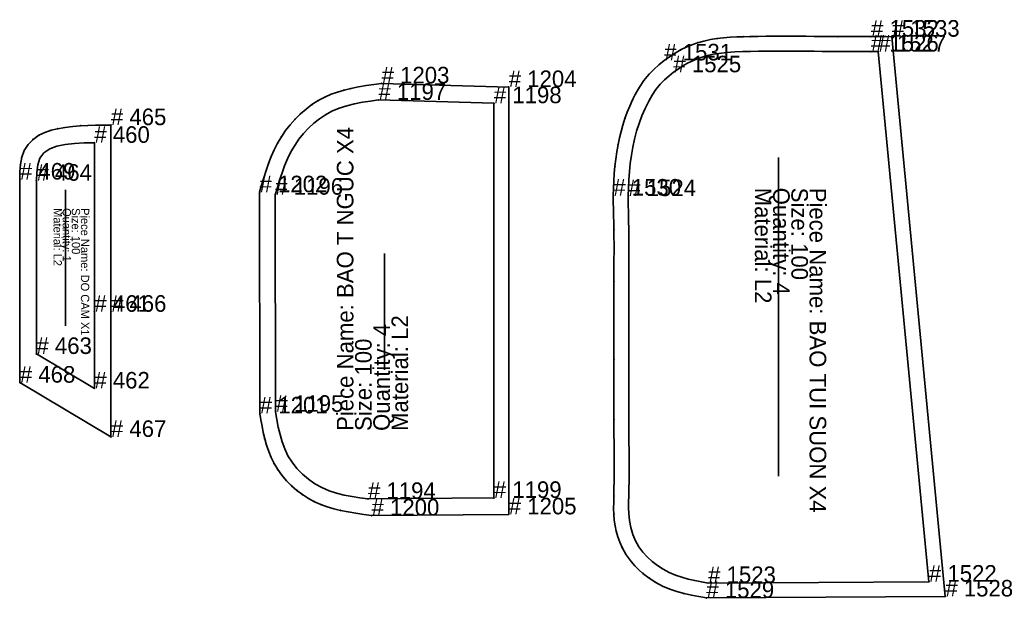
# Model space of a CAD drawing. Header units: metres. Extents: x 0 to 14781, y -73 to 3955.
# Drawn here: x 6690 to 7288, y 255 to 604 of the extents above; entities that cross this region are included whole.
import ezdxf

# ---------------------------------------------------------------- set-up
doc = ezdxf.new("R2010")
doc.units = ezdxf.units.M

# ---------------------------------------------------------------- blocks, each defined once
blk = doc.blocks.new('15')
at = {"layer": '1'}
blk.add_lwpolyline([(6744.45, 540.92), (6744.5, 428.22), (6744.43, 352.66), (6689.51, 385.43), (6689.52, 508.06), (6689.56, 512.67), (6689.86, 517.18), (6690.64, 521.52), (6692.16, 525.59), (6694.46, 529.15), (6697.47, 532.26), (6700.98, 534.78), (6704.58, 536.55), (6708.37, 537.82), (6712.27, 538.75), (6716.82, 539.56), (6721.39, 540.13), (6725.97, 540.52), (6730.58, 540.75), (6735.2, 540.87), (6739.82, 540.91)], close=True, dxfattribs=at)
at = {"layer": '14'}
blk.add_lwpolyline([(6734.46, 530.22), (6734.5, 428.22), (6734.46, 381.9), (6699.51, 402.75), (6699.52, 507.31), (6699.72, 512.28), (6700.29, 516.94), (6701.57, 520.96), (6704.02, 524.27), (6707.5, 526.66), (6711.86, 528.29), (6716.9, 529.31), (6722.46, 529.87), (6728.38, 530.12)], close=True, dxfattribs=at)
at = {"layer": '2'}
for p in [(6744.45, 540.92), (6734.46, 530.22), (6689.52, 508.06), (6699.52, 507.31), (6734.5, 428.22), (6744.5, 428.22), (6699.51, 402.75), (6689.51, 385.43), (6734.46, 381.9), (6744.43, 352.66)]:
    blk.add_point(p, dxfattribs=at)
at = {"layer": '3'}
for p in [(6725.97, 540.52), (6700.98, 534.78), (6708.37, 537.82), (6712.27, 538.75), (6697.47, 532.26), (6690.64, 521.52), (6692.16, 525.59), (6689.86, 517.18)]:
    blk.add_point(p, dxfattribs=at)
at = {"layer": '4'}
for p in [(6734.5, 428.22, 7), (6744.5, 428.22, 7)]:
    blk.add_point(p, dxfattribs=at)
at = {"layer": '7'}
blk.add_line((6717, 501.89), (6717, 419.71), dxfattribs=at)
at = {"layer": '1'}
for s, p in [('Material: L2', (6709.85, 490.8)), ('Quantity: 1', (6715.35, 490.8)), ('Size: 100', (6720.85, 490.8)), ('Piece Name: DO CAM X1', (6726.35, 490.8))]:
    blk.add_text(s, height=5, rotation=270, dxfattribs=at).set_placement(p)
at = {"layer": '2'}
for s, p in [('# 465', (6744.45, 540.92)), ('# 460', (6734.46, 530.22)), ('# 469', (6689.52, 508.06)), ('# 464', (6699.52, 507.31)), ('# 461', (6734.5, 428.22)), ('# 466', (6744.5, 428.22)), ('# 463', (6699.51, 402.75)), ('# 468', (6689.51, 385.43)), ('# 462', (6734.46, 381.9)), ('# 467', (6744.43, 352.66))]:
    blk.add_text(s, height=10, dxfattribs=at).set_placement(p)
blk = doc.blocks.new('47')
at = {"layer": '1'}
blk.add_lwpolyline([(6901.7, 305.22), (6896.99, 305.86), (6892.29, 306.56), (6887.6, 307.35), (6882.94, 308.3), (6878.94, 309.29), (6875, 310.46), (6871.13, 311.86), (6867.37, 313.51), (6863.63, 315.52), (6860.04, 317.82), (6856.64, 320.39), (6853.42, 323.21), (6850.41, 326.25), (6847.63, 329.51), (6845.13, 332.96), (6842.93, 336.61), (6841.16, 340.18), (6839.65, 343.87), (6838.38, 347.66), (6837.31, 351.51), (6836.41, 355.33), (6835.64, 359.17), (6834.96, 363.03), (6834.31, 366.89), (6834.12, 500.37), (6835.39, 504.75), (6836.71, 509.12), (6838.1, 513.46), (6839.61, 517.77), (6841.24, 521.93), (6843.05, 526.02), (6845.06, 530.01), (6847.3, 533.86), (6849.8, 537.59), (6852.56, 541.14), (6855.54, 544.5), (6858.75, 547.67), (6862.17, 550.62), (6865.78, 553.33), (6869.58, 555.76), (6873.56, 557.88), (6877.33, 559.51), (6881.2, 560.89), (6885.16, 562.05), (6889.16, 563.02), (6893.79, 563.96), (6898.45, 564.75), (6903.12, 565.45), (6907.79, 566.1), (6984.5, 563.89), (6984.5, 305.92)], close=True, dxfattribs=at)
at = {"layer": '14'}
blk.add_lwpolyline([(6899.54, 315.21), (6894.73, 315.88), (6889.95, 316.64), (6885.23, 317.55), (6880.59, 318.71), (6876.07, 320.2), (6871.68, 322.09), (6867.56, 324.38), (6863.65, 327.1), (6860.02, 330.19), (6856.71, 333.62), (6853.79, 337.35), (6851.3, 341.32), (6849.32, 345.43), (6847.74, 349.71), (6846.48, 354.12), (6845.45, 358.63), (6844.59, 363.2), (6843.81, 367.82), (6843.62, 498.91), (6844.91, 503.34), (6846.26, 507.75), (6847.7, 512.12), (6849.28, 516.42), (6851.05, 520.63), (6853.06, 524.73), (6855.36, 528.7), (6857.84, 532.34), (6860.6, 535.8), (6863.62, 539.05), (6866.88, 542.06), (6870.34, 544.79), (6874, 547.21), (6877.83, 549.28), (6882.22, 551.14), (6886.77, 552.61), (6891.44, 553.77), (6896.19, 554.69), (6901.01, 555.46), (6905.85, 556.15), (6975.5, 554.15), (6975.5, 315.84)], close=True, dxfattribs=at)
at = {"layer": '2'}
for p in [(6907.79, 566.1), (6984.5, 563.89), (6905.85, 556.15), (6975.5, 554.15), (6834.12, 500.37), (6843.62, 498.91), (6834.31, 366.89), (6843.81, 367.82), (6899.54, 315.21), (6975.5, 315.84), (6984.5, 305.92), (6901.7, 305.22)]:
    blk.add_point(p, dxfattribs=at)
at = {"layer": '3'}
for p in [(6889.16, 563.02), (6873.56, 557.88), (6885.16, 562.05), (6865.78, 553.33), (6869.58, 555.76), (6858.75, 547.67), (6855.54, 544.5), (6847.3, 533.86), (6845.06, 530.01), (6839.61, 517.77), (6837.31, 351.51), (6838.38, 347.66), (6842.93, 336.61), (6845.13, 332.96), (6847.63, 329.51), (6853.42, 323.21), (6856.64, 320.39), (6860.04, 317.82), (6867.37, 313.51), (6871.13, 311.86), (6882.94, 308.3)]:
    blk.add_point(p, dxfattribs=at)
at = {"layer": '7'}
blk.add_line((6909.47, 393.2), (6909.47, 463.33), dxfattribs=at)
at = {"layer": '1'}
for s, p in [('Piece Name: BAO T NGUC X4', (6890.77, 356.26)), ('Material: L2', (6923.77, 356.26)), ('Quantity: 4', (6912.77, 356.26)), ('Size: 100', (6901.77, 356.26))]:
    blk.add_text(s, height=10, rotation=90, dxfattribs=at).set_placement(p)
at = {"layer": '2'}
for s, p in [('# 1203', (6907.79, 566.1)), ('# 1204', (6984.5, 563.89)), ('# 1197', (6905.85, 556.15)), ('# 1198', (6975.5, 554.15)), ('# 1202', (6834.12, 500.37)), ('# 1196', (6843.62, 498.91)), ('# 1195', (6843.81, 367.82)), ('# 1201', (6834.31, 366.89)), ('# 1194', (6899.54, 315.21)), ('# 1199', (6975.5, 315.84)), ('# 1200', (6901.7, 305.22)), ('# 1205', (6984.5, 305.92))]:
    blk.add_text(s, height=10, dxfattribs=at).set_placement(p)
blk = doc.blocks.new('63')
at = {"layer": '1'}
blk.add_lwpolyline([(7247.91, 256.33), (7103.73, 255.46), (7099.23, 256.25), (7094.75, 257.11), (7090.32, 258.11), (7085.95, 259.31), (7081.66, 260.79), (7077.35, 262.66), (7073.2, 264.87), (7069.23, 267.41), (7065.48, 270.26), (7062.93, 272.51), (7060.53, 274.92), (7058.28, 277.48), (7055.33, 281.5), (7052.84, 285.83), (7051.42, 289.04), (7050.25, 292.35), (7049.33, 295.74), (7048.66, 299.06), (7048.19, 302.41), (7047.91, 305.77), (7047.79, 309.51), (7047.82, 313.25), (7047.91, 316.99), (7047.99, 321.61), (7048.05, 326.23), (7048.08, 330.84), (7048.08, 335.46), (7048.07, 340.08), (7048.04, 344.69), (7048.01, 349.31), (7047.97, 353.93), (7047.93, 358.54), (7047.91, 363.16), (7047.89, 367.71), (7047.88, 372.26), (7047.88, 376.82), (7047.88, 381.37), (7047.89, 385.92), (7047.9, 390.48), (7047.9, 395.03), (7047.91, 399.58), (7047.9, 404.27), (7047.9, 408.96), (7047.89, 413.64), (7047.88, 418.33), (7047.87, 423.02), (7047.87, 427.71), (7047.87, 432.39), (7047.87, 437.08), (7047.88, 441.77), (7047.91, 446.46), (7047.93, 450.97), (7047.96, 455.48), (7047.99, 460), (7048, 464.51), (7048, 469.03), (7047.97, 473.54), (7047.91, 478.05), (7047.82, 482.11), (7047.72, 486.18), (7047.63, 490.24), (7047.58, 494.3), (7047.58, 498.37), (7047.66, 502.79), (7047.84, 507.22), (7048.13, 511.64), (7048.52, 516.05), (7049.04, 520.44), (7049.69, 524.82), (7050.47, 529.17), (7051.31, 533.14), (7052.27, 537.08), (7053.37, 540.98), (7054.61, 544.83), (7056, 548.64), (7057.53, 552.39), (7059.21, 556.08), (7061.05, 559.71), (7063.42, 563.88), (7066.08, 567.86), (7069.07, 571.56), (7071.98, 574.52), (7075.11, 577.3), (7078.33, 579.98), (7081.55, 582.2), (7084.82, 584.35), (7088.18, 586.32), (7091.5, 587.98), (7094.93, 589.42), (7098.44, 590.63), (7102.27, 591.69), (7106.15, 592.52), (7110.06, 593.16), (7114.05, 593.63), (7118.06, 593.96), (7122.08, 594.18), (7126.1, 594.31), (7130.12, 594.4), (7134.95, 594.47), (7139.77, 594.52), (7144.6, 594.55), (7149.42, 594.57), (7154.24, 594.56), (7159.06, 594.55), (7163.88, 594.53), (7168.69, 594.5), (7173.51, 594.46), (7178.33, 594.43), (7183.15, 594.4), (7188.13, 594.37), (7193.1, 594.35), (7198.08, 594.34), (7203.06, 594.33), (7205.26, 594.33), (7208.73, 594.32), (7212.19, 594.32), (7215.66, 594.31)], close=True, dxfattribs=at)
at = {"layer": '14'}
blk.add_lwpolyline([(7238.01, 265.27), (7104.78, 264.46), (7100.76, 265.17), (7096.76, 265.94), (7092.8, 266.83), (7088.89, 267.9), (7085.06, 269.23), (7081.33, 270.84), (7077.72, 272.76), (7074.28, 274.96), (7071.03, 277.44), (7068.04, 280.17), (7065.32, 283.17), (7062.95, 286.39), (7060.97, 289.85), (7059.31, 293.79), (7058.11, 297.9), (7057.32, 302.13), (7056.91, 306.41), (7056.8, 309.93), (7056.82, 313.46), (7056.91, 316.99), (7057, 321.61), (7057.06, 326.23), (7057.09, 330.84), (7057.09, 335.46), (7057.08, 340.08), (7057.05, 344.69), (7057.01, 349.31), (7056.97, 353.93), (7056.94, 358.54), (7056.91, 363.16), (7056.89, 367.71), (7056.88, 372.26), (7056.88, 376.82), (7056.88, 381.37), (7056.89, 385.92), (7056.89, 390.48), (7056.9, 395.03), (7056.91, 399.58), (7056.9, 404.27), (7056.9, 408.96), (7056.89, 413.64), (7056.88, 418.33), (7056.88, 423.02), (7056.87, 427.71), (7056.87, 432.39), (7056.87, 437.08), (7056.88, 441.77), (7056.91, 446.46), (7056.93, 450.98), (7056.96, 455.51), (7056.99, 460.03), (7057.01, 464.56), (7057, 469.08), (7056.97, 473.6), (7056.91, 478.13), (7056.8, 483.1), (7056.68, 488.07), (7056.59, 493.04), (7056.59, 498.02), (7056.69, 502.98), (7056.91, 507.93), (7057.28, 512.87), (7057.8, 517.8), (7058.49, 522.71), (7059.36, 527.59), (7060.41, 532.41), (7061.66, 537.18), (7063.14, 541.88), (7064.84, 546.47), (7066.78, 550.97), (7068.98, 555.37), (7071.03, 558.97), (7073.33, 562.42), (7075.92, 565.63), (7078.41, 568.16), (7081.08, 570.52), (7083.83, 572.81), (7086.63, 574.75), (7089.47, 576.61), (7092.39, 578.33), (7096.68, 580.38), (7101.16, 582.01), (7104.5, 582.93), (7107.89, 583.66), (7111.3, 584.22), (7116.06, 584.76), (7120.83, 585.1), (7125.61, 585.29), (7130.4, 585.4), (7135.2, 585.47), (7140, 585.52), (7144.8, 585.55), (7149.59, 585.56), (7154.38, 585.56), (7159.18, 585.54), (7163.97, 585.52), (7168.76, 585.49), (7173.55, 585.46), (7178.34, 585.43), (7183.13, 585.4), (7188.11, 585.38), (7193.08, 585.35), (7198.06, 585.34), (7203.03, 585.33), (7205.25, 585.33), (7207.47, 585.32)], close=True, dxfattribs=at)
at = {"layer": '2'}
for p in [(7203.06, 594.33), (7215.66, 594.31), (7203.03, 585.33), (7207.47, 585.32), (7078.33, 579.98), (7083.83, 572.81), (7047.58, 498.37), (7056.59, 498.02), (7104.78, 264.46), (7238.01, 265.27), (7103.73, 255.46), (7247.91, 256.33)]:
    blk.add_point(p, dxfattribs=at)
at = {"layer": '3'}
for p in [(7110.06, 593.16), (7126.1, 594.31), (7130.12, 594.4), (7183.15, 594.4), (7203.06, 594.33), (7205.26, 594.33), (7098.44, 590.63), (7088.18, 586.32), (7069.07, 571.56), (7066.08, 567.86), (7061.05, 559.71), (7059.21, 556.08), (7054.61, 544.83), (7050.47, 529.17), (7048.52, 516.05), (7047.58, 498.37), (7047.91, 478.05), (7047.91, 446.46), (7047.91, 399.58), (7047.91, 363.16), (7047.91, 316.99), (7047.91, 305.77), (7049.33, 295.74), (7052.84, 285.83), (7058.28, 277.48), (7065.48, 270.26), (7069.23, 267.41), (7073.2, 264.87), (7081.66, 260.79), (7090.32, 258.11)]:
    blk.add_point(p, dxfattribs=at)
at = {"layer": '7'}
blk.add_line((7147.3, 521.39), (7147.3, 328.89), dxfattribs=at)
at = {"layer": '1'}
for s, p in [('Material: L2', (7133, 503.14)), ('Quantity: 4', (7144, 503.14)), ('Size: 100', (7155, 503.14)), ('Piece Name: BAO TUI SUON X4', (7166, 503.14))]:
    blk.add_text(s, height=10, rotation=270, dxfattribs=at).set_placement(p)
at = {"layer": '2'}
for s, p in [('# 1532', (7203.06, 594.33)), ('# 1533', (7215.66, 594.31)), ('# 1526', (7203.03, 585.33)), ('# 1527', (7207.47, 585.32)), ('# 1531', (7078.33, 579.98)), ('# 1525', (7083.83, 572.81)), ('# 1530', (7047.58, 498.37)), ('# 1524', (7056.59, 498.02)), ('# 1522', (7238.01, 265.27)), ('# 1523', (7104.78, 264.46)), ('# 1529', (7103.73, 255.46)), ('# 1528', (7247.91, 256.33))]:
    blk.add_text(s, height=10, dxfattribs=at).set_placement(p)

msp = doc.modelspace()

# ---------------------------------------------------------------- block references
at = {"layer": '1'}
for name in ['63', '47', '15']:
    msp.add_blockref(name, (0, 0), dxfattribs=at)

doc.saveas('drawing.dxf')
